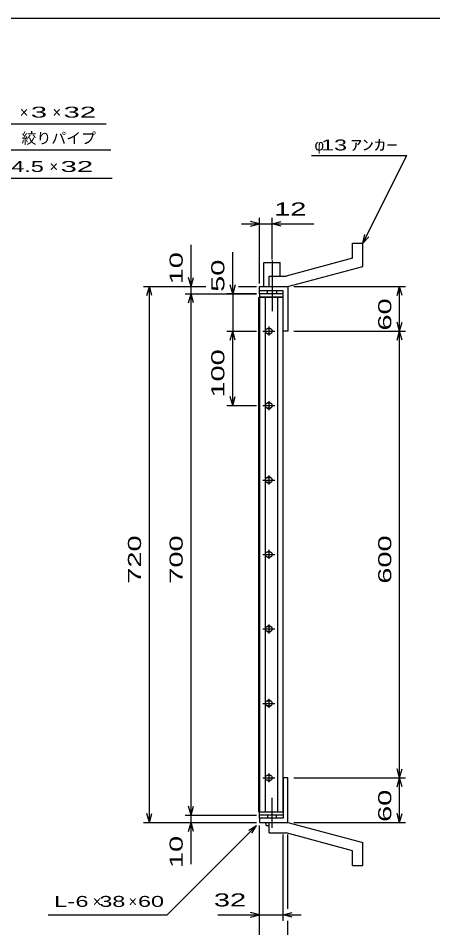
# Model space of a CAD drawing. Units: millimetres, scale not verified. Extents: x -1456 to 1389, y -1026 to 839.
# Drawn here: x -483 to 74, y -383 to 839 of the extents above; entities that cross this region are included whole.
import ezdxf
from ezdxf.enums import TextEntityAlignment as Align

# ---------------------------------------------------------------- set-up
doc = ezdxf.new("R2010")
doc.units = ezdxf.units.MM
doc.header["$LTSCALE"] = 8
doc.linetypes.add('LONG_DASHED_DOTTED', pattern=[15.25, 12, -1.5, 0.25, -1.5])
for name, color, linetype, lineweight in [('0_2', 150, 'Continuous', 25), ('16', 3, 'Continuous', 25), ('19', 6, 'Continuous', 25), ('22', 4, 'Continuous', 25)]:
    doc.layers.add(name, color=color, linetype=linetype, lineweight=lineweight)
doc.styles.add('ベクトル', font='')
doc.styles.get('ベクトル').set_extended_font_data('ベクトル')

msp = doc.modelspace()

# ---------------------------------------------------------------- linework, layer by layer
at = {"layer": '0_2'}
msp.add_line((-1379.2, 838.8), (1388.8, 838.8), dxfattribs=at)
at = {"layer": '16'}
for p, q in [((-127, 468.5), (-159, 468.5)), ((-159, 468.5), (-159, 464)), ((-127, 464), (-127, 468.5)), ((-159.7, -227), (-159.7, 464)), ((-159.7, 464), (-159, 464)), ((-159, 464), (-127, 464)), ((-159, 464), (-159, -227)), ((-127, 464), (-159, 464)), ((-151.5, 464), (-151.5, -227)), ((-134.5, -227), (-134.5, 464)), ((-127, -227), (-127, 464)), ((-154.5, 418.5), (-138.5, 418.5)), ((-144.5, 421.5), (-148.5, 421.5)), ((-148.5, 415.5), (-144.5, 415.5)), ((-146.5, 424.5), (-146.5, 412.5)), ((-154.5, 318.5), (-138.5, 318.5)), ((-144.5, 321.5), (-148.5, 321.5)), ((-146.5, 324.5), (-146.5, 312.5)), ((-148.5, 315.5), (-144.5, 315.5)), ((-144.5, 221.5), (-148.5, 221.5)), ((-146.5, 224.5), (-146.5, 212.5)), ((-154.5, 218.5), (-138.5, 218.5)), ((-148.5, 215.5), (-144.5, 215.5)), ((-146.5, 124.5), (-146.5, 112.5)), ((-154.5, 118.5), (-138.5, 118.5)), ((-144.5, 121.5), (-148.5, 121.5)), ((-148.5, 115.5), (-144.5, 115.5)), ((-146.5, 24.5), (-146.5, 12.5)), ((-154.5, 18.5), (-138.5, 18.5)), ((-144.5, 21.5), (-148.5, 21.5)), ((-148.5, 15.5), (-144.5, 15.5)), ((-154.5, -81.5), (-138.5, -81.5)), ((-144.5, -78.5), (-148.5, -78.5)), ((-148.5, -84.5), (-144.5, -84.5)), ((-146.5, -75.5), (-146.5, -87.5)), ((-154.5, -181.5), (-138.5, -181.5)), ((-144.5, -178.5), (-148.5, -178.5)), ((-146.5, -175.5), (-146.5, -187.5)), ((-148.5, -184.5), (-144.5, -184.5)), ((-159, -227), (-159.7, -227)), ((-159, -227), (-127, -227)), ((-159, -231.5), (-159, -227)), ((-159, -227), (-127, -227)), ((-127, -231.5), (-159, -231.5)), ((-127, -227), (-127, -231.5))]:
    msp.add_line(p, q, dxfattribs=at)
for centre, radius, start, end in [((-148.5, 418.5), 3, 90, 270), ((-146.5, 418.5), 4, 46.6, 133.4), ((-146.5, 418.5), 4, 226.6, 313.4), ((-144.5, 418.5), 3, 270, 90), ((-148.5, 318.5), 3, 90, 270), ((-146.5, 318.5), 4, 46.6, 133.4), ((-144.5, 318.5), 3, 270, 90), ((-146.5, 318.5), 4, 226.6, 313.4), ((-148.5, 218.5), 3, 90, 270), ((-146.5, 218.5), 4, 46.6, 133.4), ((-144.5, 218.5), 3, 270, 90), ((-146.5, 218.5), 4, 226.6, 313.4), ((-146.5, 118.5), 4, 46.6, 133.4), ((-148.5, 118.5), 3, 90, 270), ((-146.5, 118.5), 4, 226.6, 313.4), ((-144.5, 118.5), 3, 270, 90), ((-148.5, 18.5), 3, 90, 270), ((-146.5, 18.5), 4, 46.6, 133.4), ((-146.5, 18.5), 4, 226.6, 313.4), ((-144.5, 18.5), 3, 270, 90), ((-148.5, -81.5), 3, 90, 270), ((-146.5, -81.5), 4, 46.6, 133.4), ((-146.5, -81.5), 4, 226.6, 313.4), ((-144.5, -81.5), 3, 270, 90), ((-148.5, -181.5), 3, 90, 270), ((-146.5, -181.5), 4, 46.6, 133.4), ((-144.5, -181.5), 3, 270, 90), ((-146.5, -181.5), 4, 226.6, 313.4)]:
    msp.add_arc(centre, radius, start, end, dxfattribs=at)
at = {"layer": '19'}
for p, q in [((-34, 536.5), (-20, 536.5)), ((-34, 516.5), (-34, 536.5)), ((-20, 505.5), (-20, 536.5)), ((-34, 516.5), (-123, 492.5)), ((-153, 478.5), (-153, 510.5)), ((-153, 510.5), (-131, 510.5)), ((-131, 492.5), (-131, 510.5)), ((-121, 478.5), (-20, 505.5)), ((-146, 492.5), (-123, 492.5)), ((-146, 478.5), (-146, 492.5)), ((-159, 468.5), (-159, 478.5)), ((-159, 472.5), (-159, 478.5)), ((-159, 478.5), (-122, 478.5)), ((-146, 478.5), (-121, 478.5)), ((-122, 478.5), (-121, 477.5)), ((-121, 477.5), (-121, 418.5)), ((-127, 472.5), (-159, 472.5)), ((-148, 468.5), (-148, 472.5)), ((-136, 472.5), (-136, 468.5)), ((-127, 418.5), (-127, 472.5)), ((-121, 418.5), (-127, 418.5)), ((-121, -181.5), (-127, -181.5)), ((-127, -181.5), (-127, -235.5)), ((-121, -240.5), (-121, -181.5)), ((-159, -235.5), (-159, -225.5)), ((-148, -231.5), (-148, -235.5)), ((-136, -235.5), (-136, -231.5)), ((-159, -235.5), (-159, -241.5)), ((-127, -235.5), (-159, -235.5)), ((-159, -241.5), (-122, -241.5)), ((-150, -245.5), (-150, -241.5)), ((-146, -241.5), (-121, -241.5)), ((-146, -255.5), (-146, -241.5)), ((-122, -241.5), (-121, -240.5)), ((-121, -241.5), (-20, -268.5)), ((-150, -245.5), (-146, -245.5)), ((-146, -255.5), (-123, -255.5)), ((-34, -279.5), (-123, -255.5)), ((-20, -299.5), (-20, -268.5)), ((-34, -299.5), (-34, -279.5)), ((-34, -299.5), (-20, -299.5))]:
    msp.add_line(p, q, dxfattribs=at)
at = {"layer": '19', "linetype": 'LONG_DASHED_DOTTED'}
for p, q in [((-142, 513.5), (-142, 445.5)), ((-142, -248.5), (-142, -208.5))]:
    msp.add_line(p, q, dxfattribs=at)
at = {"layer": '22'}
for p, q in [((-733.2, 697), (-365.2, 697)), ((-710.8, 662), (-358.8, 662)), ((-89, 654.5), (39, 654.5)), ((-20, 536.5), (39, 654.5)), ((-693.2, 624), (-357.2, 624)), ((-183, 562.5), (-159, 562.5)), ((-159, 562.5), (-171, 565.7)), ((-171, 559.3), (-159, 562.5)), ((-159, 482.5), (-159, 570.5)), ((-159, 562.5), (-142, 562.5)), ((-142, 514.5), (-142, 570.5)), ((-142, 562.5), (-130, 565.7)), ((-130, 559.3), (-142, 562.5)), ((-142, 562.5), (-86, 562.5)), ((-20, 536.5), (-17.6, 548.2)), ((-20, 536.5), (-12, 545.3)), ((-251, 478.5), (-251, 534.5)), ((-195, 468.5), (-195, 524.5)), ((-251, 478.5), (-254.2, 490.5)), ((-251, 478.5), (-247.8, 490.5)), ((-315, 478.5), (-231, 478.5)), ((-310.2, 466.5), (-307, 478.5)), ((-303.8, 466.5), (-307, 478.5)), ((-307, -241.5), (-307, 478.5)), ((-259, 478.5), (-231, 478.5)), ((-251, 468.5), (-251, 478.5)), ((-195, 468.5), (-198.2, 480.5)), ((-191.8, 480.5), (-195, 468.5)), ((-187, 478.5), (-163, 478.5)), ((-187, 478.5), (-163, 478.5)), ((-113, 478.5), (37.4, 478.5)), ((26.2, 466.5), (29.4, 478.5)), ((32.6, 466.5), (29.4, 478.5)), ((29.4, 418.5), (29.4, 478.5)), ((-259, 468.5), (-163, 468.5)), ((-254.2, 456.5), (-251, 468.5)), ((-247.8, 456.5), (-251, 468.5)), ((-251, -231.5), (-251, 468.5)), ((-163, 468.5), (-203, 468.5)), ((-195, 468.5), (-195, 418.5)), ((29.4, 418.5), (26.2, 430.5)), ((29.4, 418.5), (32.6, 430.5)), ((-203, 418.5), (-163, 418.5)), ((-198.2, 406.5), (-195, 418.5)), ((-191.8, 406.5), (-195, 418.5)), ((-195, 318.5), (-195, 418.5)), ((-113, 418.5), (37.4, 418.5)), ((26.2, 406.5), (29.4, 418.5)), ((32.6, 406.5), (29.4, 418.5)), ((29.4, -181.5), (29.4, 418.5)), ((-195, 318.5), (-198.2, 330.5)), ((-195, 318.5), (-191.8, 330.5)), ((-203, 318.5), (-163, 318.5)), ((29.4, -181.5), (26.2, -169.5)), ((29.4, -181.5), (32.6, -169.5)), ((-113, -181.5), (37.4, -181.5)), ((26.2, -193.5), (29.4, -181.5)), ((32.6, -193.5), (29.4, -181.5)), ((29.4, -241.5), (29.4, -181.5)), ((-251, -231.5), (-254.2, -219.5)), ((-251, -231.5), (-247.8, -219.5)), ((-307, -241.5), (-310.2, -229.5)), ((-307, -241.5), (-303.8, -229.5)), ((-259, -231.5), (-163, -231.5)), ((-251, -241.5), (-251, -231.5)), ((29.4, -241.5), (26.2, -229.5)), ((29.4, -241.5), (32.6, -229.5)), ((-315, -241.5), (-163, -241.5)), ((-259, -241.5), (-163, -241.5)), ((-254.2, -253.5), (-251, -241.5)), ((-247.8, -253.5), (-251, -241.5)), ((-251, -297.5), (-251, -241.5)), ((-113, -241.5), (37.4, -241.5)), ((-283, -365.5), (-163, -245.5)), ((-173.4, -251.9), (-163, -245.5)), ((-169.4, -255.9), (-163, -245.5)), ((-159, -373.5), (-159, -245.5)), ((-159, -429.5), (-159, -245.5)), ((-127, -373.5), (-127, -257.7)), ((-121, -357.5), (-121, -257.7)), ((-443, -365.5), (-283, -365.5)), ((-215, -365.5), (-159, -365.5)), ((-159, -365.5), (-171, -362.3)), ((-171, -368.7), (-159, -365.5)), ((-159, -365.5), (-127, -365.5)), ((-127, -365.5), (-115, -362.3)), ((-115, -368.7), (-127, -365.5)), ((-127, -365.5), (-103, -365.5)), ((-121, -429.5), (-121, -373.5))]:
    msp.add_line(p, q, dxfattribs=at)

# ---------------------------------------------------------------- texts
at = {"layer": '22', "color": 2, "style": 'ベクトル'}
for s, height, p in [('×', 14.7, (-481.2, 712.6)), ('×', 14.7, (-437.2, 712.6)), ('絞りパイプ', 14.66, (-478.8, 677.6)), ('φ', 14.7, (-85, 668.5)), ('×', 14.7, (-441.2, 639.6)), ('×', 14.7, (-383, -347.5)), ('×', 14.7, (-335, -347.5))]:
    msp.add_text(s, height=height, dxfattribs=at).set_placement(p, align=Align.MIDDLE_LEFT)
for s, height, width, p in [(' 3 ', 14.66, 2, (-477.2, 712.6)), (' 32 ', 14.66, 2, (-433.2, 712.6)), (' 13 ', 14.66, 1.6, (-85, 668.5)), ('ｱﾝｶｰ', 14.66, 1.6, (-37, 668.5)), (' 4.5 ', 14.66, 1.6, (-501.2, 639.6)), (' 32 ', 14.66, 2, (-437.2, 639.6)), (' 12 ', 17.6, 1.65, (-150, 582.5)), ('L-', 14.66, 1.6, (-435, -347.5)), (' 6 ', 14.66, 1.6, (-415, -347.5)), (' 38 ', 14.66, 1.6, (-383, -347.5)), (' 60 ', 14.66, 1.6, (-331, -347.5)), (' 32 ', 17.6, 1.65, (-231, -345.5))]:
    msp.add_text(s, height=height, dxfattribs=dict(at, width=width)).set_placement(p, align=Align.MIDDLE_LEFT)
at = {"layer": '22', "color": 2, "style": 'ベクトル', "width": 1.65}
for s, p in [(' 10 ', (-271, 470.5)), (' 50 ', (-215, 460.5)), (' 60 ', (9.4, 408.5)), (' 100 ', (-215, 318.5)), (' 720 ', (-327, 68.5)), (' 700 ', (-271, 68.5)), (' 600 ', (9.4, 68.5)), (' 60 ', (9.4, -251.5)), (' 10 ', (-271, -313.5))]:
    msp.add_text(s, height=17.6, rotation=90, dxfattribs=at).set_placement(p, align=Align.MIDDLE_LEFT)

doc.saveas('drawing.dxf')
